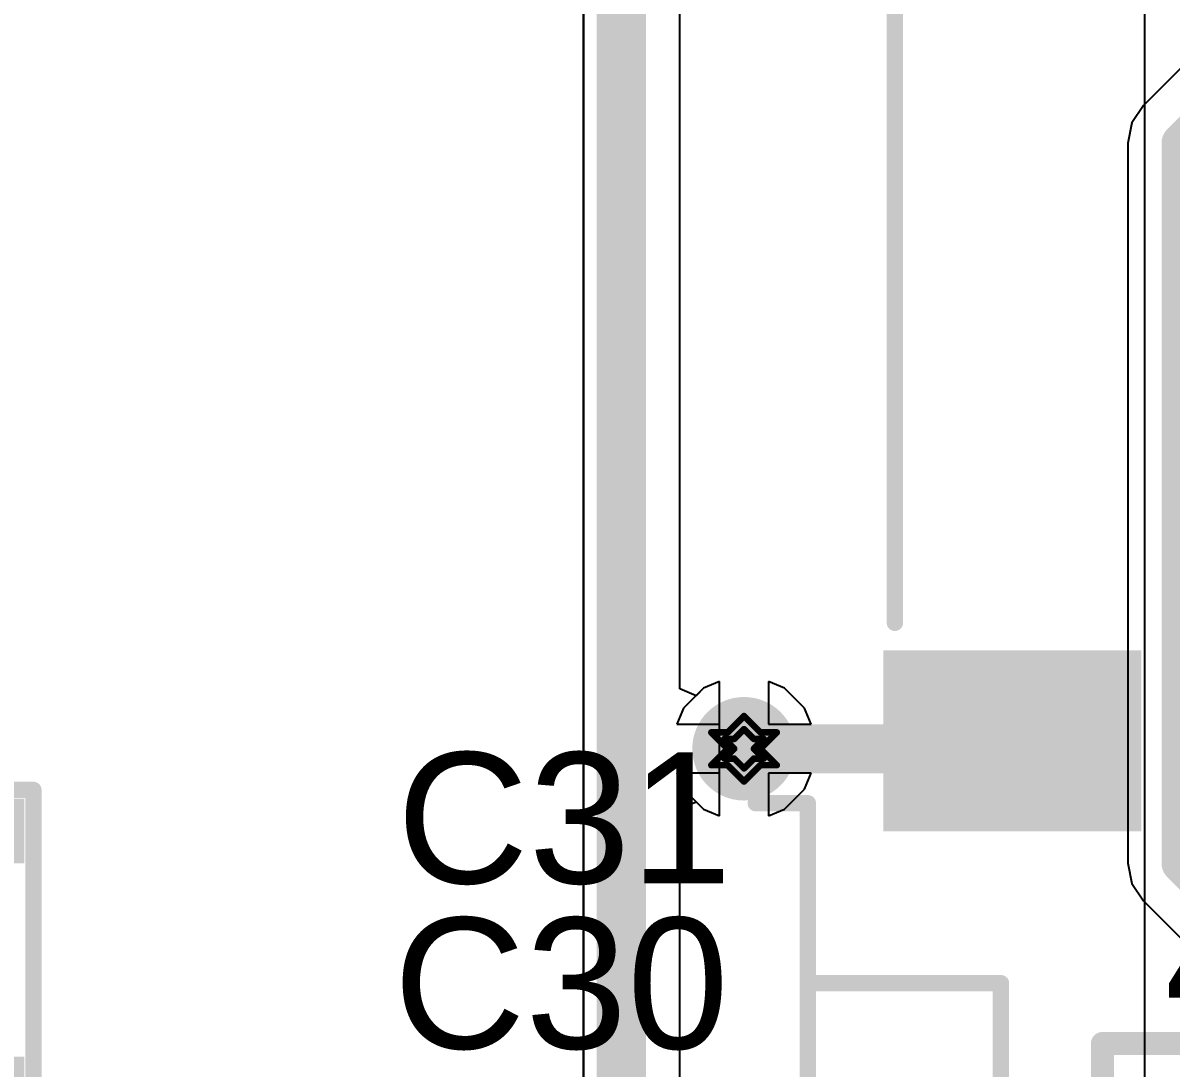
# Model space of a CAD drawing. Header units: inches. Extents: x -18 to 237, y -41 to 211.
# Drawn here: x 0.64 to 9.55, y 60.8 to 68.9 of the extents above; entities that cross this region are included whole.
import ezdxf

# ---------------------------------------------------------------- set-up
doc = ezdxf.new("R2010")
doc.units = ezdxf.units.IN
for name, color, linetype in [('Bottom Layer', 5, 'Continuous'), ('Bottom Solder', 6, 'Continuous'), ('Drill Drawing', 1, 'Continuous'), ('Top Layer', 1, 'Continuous'), ('Top Overlay', 2, 'Continuous'), ('Top Paste', 8, 'Continuous'), ('Top Solder', 216, 'Continuous'), ('Via Holes', 16, 'Continuous')]:
    doc.layers.add(name, color=color, linetype=linetype)
doc.styles.add('Arial', font='', dxfattribs={"height": 0.2})
doc.styles.add('Arial_Bold', font='', dxfattribs={"height": 0.2})
doc.styles.get('Arial').set_extended_font_data('Arial')
doc.styles.get('Arial_Bold').set_extended_font_data('Arial', bold=True)

# ---------------------------------------------------------------- blocks, each defined once
blk = doc.blocks.new('V________T______107')
at = {"layer": 'Top Layer'}
for points in [[(-4.4, 2.1625), (-3.2, 2.1625), (-3.2, 0.3625), (-4.4, 0.3625)], [(3.2, 2.1625), (4.4, 2.1625), (4.4, 0.3625), (3.2, 0.3625)], [(-2.75, -0.4625), (-2.25, -0.4625), (-2.25, -2.0625), (-2.75, -2.0625)], [(-1.75, -0.4625), (-1.25, -0.4625), (-1.25, -2.0625), (-1.75, -2.0625)], [(-0.75, -0.4625), (-0.25, -0.4625), (-0.25, -2.0625), (-0.75, -2.0625)], [(0.25, -0.4625), (0.75, -0.4625), (0.75, -2.0625), (0.25, -2.0625)], [(1.25, -0.4625), (1.75, -0.4625), (1.75, -2.0625), (1.25, -2.0625)], [(2.25, -0.4625), (2.75, -0.4625), (2.75, -2.0625), (2.25, -2.0625)]]:
    blk.add_hatch(color=1, dxfattribs=at).paths.add_polyline_path(points)
at = {"layer": 'Top Paste'}
for points in [[(-4.4, 2.1625), (-3.2, 2.1625), (-3.2, 0.3625), (-4.4, 0.3625)], [(3.2, 2.1625), (4.4, 2.1625), (4.4, 0.3625), (3.2, 0.3625)], [(-2.75, -0.4625), (-2.25, -0.4625), (-2.25, -2.0625), (-2.75, -2.0625)], [(-1.75, -0.4625), (-1.25, -0.4625), (-1.25, -2.0625), (-1.75, -2.0625)], [(-0.75, -0.4625), (-0.25, -0.4625), (-0.25, -2.0625), (-0.75, -2.0625)], [(0.25, -0.4625), (0.75, -0.4625), (0.75, -2.0625), (0.25, -2.0625)], [(1.25, -0.4625), (1.75, -0.4625), (1.75, -2.0625), (1.25, -2.0625)], [(2.25, -0.4625), (2.75, -0.4625), (2.75, -2.0625), (2.25, -2.0625)]]:
    blk.add_hatch(color=8, dxfattribs=at).paths.add_polyline_path(points)
at = {"layer": 'Top Solder'}
for points in [[(-4.5016, 2.2641), (-3.0984, 2.2641), (-3.0984, 0.2609), (-4.5016, 0.2609)], [(3.0984, 2.2641), (4.5016, 2.2641), (4.5016, 0.2609), (3.0984, 0.2609)], [(-2.8516, -0.3609), (-2.1484, -0.3609), (-2.1484, -2.1641), (-2.8516, -2.1641)], [(-1.8516, -0.3609), (-1.1484, -0.3609), (-1.1484, -2.1641), (-1.8516, -2.1641)], [(-0.8516, -0.3609), (-0.1484, -0.3609), (-0.1484, -2.1641), (-0.8516, -2.1641)], [(0.1484, -0.3609), (0.8516, -0.3609), (0.8516, -2.1641), (0.1484, -2.1641)], [(1.1484, -0.3609), (1.8516, -0.3609), (1.8516, -2.1641), (1.1484, -2.1641)], [(2.1484, -0.3609), (2.8516, -0.3609), (2.8516, -2.1641), (2.1484, -2.1641)]]:
    blk.add_hatch(color=216, dxfattribs=at).paths.add_polyline_path(points)
at = {"layer": 'Top Overlay'}
for points in [[(-2.8844, 2.1732, 0.127, 0.127, 0), (2.9322, 2.1732, 0.127, 0.127, 0)], [(-4.0592, -0.1204, 0.127, 0.127, 0), (-4.0592, -1.15, 0.127, 0.127, 0)], [(4.0592, -0.1204, 0.127, 0.127, 0), (4.0592, -1.15, 0.127, 0.127, 0)], [(-4.0592, -1.15, 0.127, 0.127, 0), (-3.0804, -1.15, 0.127, 0.127, 0)], [(3.0804, -1.15, 0.127, 0.127, 0), (4.0592, -1.15, 0.127, 0.127, 0)], [(-3.1496, -1.4224, 0.127, 0.127, 0), (-3.0226, -1.5494, 0.127, 0.127, 0)], [(-3.1496, -1.4224, 0.127, 0.127, 0), (-3.1496, -1.6764, 0.127, 0.127, 0)], [(-3.0226, -1.5494, 0.127, 0.127, 0), (-3.1496, -1.6764, 0.127, 0.127, 0)]]:
    blk.add_lwpolyline(points, format="xyseb", dxfattribs=at)
for points in [[(-2.9161, 2.1732, 0.0635, 0.0635, 1), (-2.8526, 2.1732, 0.0635, 0.0635, 1)], [(2.9005, 2.1732, 0.0635, 0.0635, 1), (2.964, 2.1732, 0.0635, 0.0635, 1)], [(-4.0909, -0.1204, 0.0635, 0.0635, 1), (-4.0274, -0.1204, 0.0635, 0.0635, 1)], [(4.0275, -0.1204, 0.0635, 0.0635, 1), (4.091, -0.1204, 0.0635, 0.0635, 1)], [(-4.0909, -1.15, 0.0635, 0.0635, 1), (-4.0274, -1.15, 0.0635, 0.0635, 1)], [(-4.0909, -1.15, 0.0635, 0.0635, 1), (-4.0274, -1.15, 0.0635, 0.0635, 1)], [(-3.1122, -1.15, 0.0635, 0.0635, 1), (-3.0487, -1.15, 0.0635, 0.0635, 1)], [(3.0487, -1.15, 0.0635, 0.0635, 1), (3.1122, -1.15, 0.0635, 0.0635, 1)], [(4.0275, -1.15, 0.0635, 0.0635, 1), (4.091, -1.15, 0.0635, 0.0635, 1)], [(4.0275, -1.15, 0.0635, 0.0635, 1), (4.091, -1.15, 0.0635, 0.0635, 1)], [(-3.1814, -1.4224, 0.0635, 0.0635, 1), (-3.1178, -1.4224, 0.0635, 0.0635, 1)], [(-3.1814, -1.4224, 0.0635, 0.0635, 1), (-3.1178, -1.4224, 0.0635, 0.0635, 1)], [(-3.0543, -1.5494, 0.0635, 0.0635, 1), (-2.9909, -1.5494, 0.0635, 0.0635, 1)], [(-3.0543, -1.5494, 0.0635, 0.0635, 1), (-2.9909, -1.5494, 0.0635, 0.0635, 1)], [(-3.1814, -1.6764, 0.0635, 0.0635, 1), (-3.1178, -1.6764, 0.0635, 0.0635, 1)], [(-3.1814, -1.6764, 0.0635, 0.0635, 1), (-3.1178, -1.6764, 0.0635, 0.0635, 1)]]:
    blk.add_lwpolyline(points, format="xyseb", close=True, dxfattribs=at)
blk = doc.blocks.new('ANT__163')
at = {"layer": 'Top Layer'}
for points in [[(-4.9304, -2.86), (-4.4304, -2.86), (-4.4304, 4.94), (-4.9304, 4.94)], [(-4.9283, 4.9408), (-4.9283, 4.4408), (-0.9283, 4.4408), (-0.9283, 4.9408)], [(-3.45, -2.86), (-2.95, -2.86), (-2.95, 4.94), (-3.45, 4.94)], [(-1.4283, 0.9408), (-0.9283, 0.9408), (-0.9283, 4.9408), (-1.4283, 4.9408)], [(0.5705, 4.9412), (0.5705, 4.4412), (3.0705, 4.4412), (3.0705, 4.9412)], [(1.0717, 4.9408), (0.5717, 4.9408), (0.5717, 0.9408), (1.0717, 0.9408)], [(2.5717, 0.9408), (3.0717, 0.9408), (3.0717, 4.9408), (2.5717, 4.9408)], [(4.5705, 4.9412), (4.5705, 4.4412), (7.0705, 4.4412), (7.0705, 4.9412)], [(5.0717, 4.9408), (4.5717, 4.9408), (4.5717, 0.9408), (5.0717, 0.9408)], [(6.5717, 0.9408), (7.0717, 0.9408), (7.0717, 4.9408), (6.5717, 4.9408)], [(1.0705, 0.9412), (1.0705, 1.4412), (-1.4295, 1.4412), (-1.4295, 0.9412)], [(5.0722, 0.9419), (5.0722, 1.4419), (2.5722, 1.4419), (2.5722, 0.9419)], [(-4.9283, -2.8292), (-4.4283, -2.8292), (-4.4283, -3.3292), (-4.9283, -3.3292)], [(-3.45, -2.83), (-2.95, -2.83), (-2.95, -3.33), (-3.45, -3.33)]]:
    blk.add_hatch(color=1, dxfattribs=at).paths.add_polyline_path(points)
at = {"layer": 'Top Paste'}
for points in [[(-4.9283, -2.8292), (-4.4283, -2.8292), (-4.4283, -3.3292), (-4.9283, -3.3292)], [(-3.45, -2.83), (-2.95, -2.83), (-2.95, -3.33), (-3.45, -3.33)]]:
    blk.add_hatch(color=8, dxfattribs=at).paths.add_polyline_path(points)
at = {"layer": 'Top Solder'}
for points in [[(-5.0299, -2.7276), (-4.3267, -2.7276), (-4.3267, -3.4308), (-5.0299, -3.4308)], [(-3.5516, -2.7284), (-2.8484, -2.7284), (-2.8484, -3.4316), (-3.5516, -3.4316)]]:
    blk.add_hatch(color=216, dxfattribs=at).paths.add_polyline_path(points)
at = {"layer": 'Top Overlay'}
for points in [[(-5, 5.01, 0.127, 0.127, 0), (7.14, 5.01, 0.127, 0.127, 0)], [(-5, 5.01, 0.127, 0.127, 0), (-5, -3.4, 0.127, 0.127, 0)], [(7.14, 5.01, 0.127, 0.127, 0), (7.14, 0.87, 0.127, 0.127, 0)], [(-2.87, 0.87, 0.127, 0.127, 0), (-2.87, -3.4, 0.127, 0.127, 0)], [(-2.87, 0.87, 0.127, 0.127, 0), (7.14, 0.87, 0.127, 0.127, 0)], [(-5, -3.4, 0.127, 0.127, 0), (-2.88, -3.4, 0.127, 0.127, 0)]]:
    blk.add_lwpolyline(points, format="xyseb", dxfattribs=at)
for points in [[(-5.0318, 5.01, 0.0635, 0.0635, 1), (-4.9683, 5.01, 0.0635, 0.0635, 1)], [(-5.0318, 5.01, 0.0635, 0.0635, 1), (-4.9683, 5.01, 0.0635, 0.0635, 1)], [(7.1083, 5.01, 0.0635, 0.0635, 1), (7.1718, 5.01, 0.0635, 0.0635, 1)], [(7.1083, 5.01, 0.0635, 0.0635, 1), (7.1718, 5.01, 0.0635, 0.0635, 1)], [(-2.9017, 0.87, 0.0635, 0.0635, 1), (-2.8382, 0.87, 0.0635, 0.0635, 1)], [(-2.9017, 0.87, 0.0635, 0.0635, 1), (-2.8382, 0.87, 0.0635, 0.0635, 1)], [(7.1083, 0.87, 0.0635, 0.0635, 1), (7.1718, 0.87, 0.0635, 0.0635, 1)], [(7.1083, 0.87, 0.0635, 0.0635, 1), (7.1718, 0.87, 0.0635, 0.0635, 1)], [(-5.0318, -3.4, 0.0635, 0.0635, 1), (-4.9683, -3.4, 0.0635, 0.0635, 1)], [(-5.0318, -3.4, 0.0635, 0.0635, 1), (-4.9683, -3.4, 0.0635, 0.0635, 1)], [(-2.9117, -3.4, 0.0635, 0.0635, 1), (-2.8482, -3.4, 0.0635, 0.0635, 1)], [(-2.9017, -3.4, 0.0635, 0.0635, 1), (-2.8382, -3.4, 0.0635, 0.0635, 1)]]:
    blk.add_lwpolyline(points, format="xyseb", close=True, dxfattribs=at)

msp = doc.modelspace()

# ---------------------------------------------------------------- hatches: boundary and pattern name
at = {"layer": 'Bottom Layer'}
h = msp.add_hatch(color=5, dxfattribs=at)
edge = h.paths.add_edge_path()
edge.add_arc((6.2358, 63.2744), 0.3, 0, 360)
at = {"layer": 'Bottom Solder'}
h = msp.add_hatch(color=6, dxfattribs=at)
edge = h.paths.add_edge_path()
edge.add_arc((6.2358, 63.2744), 0.4016, 0, 360)
at = {"layer": 'Top Layer'}
h = msp.add_hatch(color=1, dxfattribs=at)
edge = h.paths.add_edge_path()
edge.add_arc((6.2358, 63.2744), 0.3, 0, 360)
at = {"layer": 'Top Solder'}
h = msp.add_hatch(color=216, dxfattribs=at)
edge = h.paths.add_edge_path()
edge.add_arc((6.2358, 63.2744), 0.4016, 0, 360)
at = {"layer": 'Via Holes'}
h = msp.add_hatch(color=7, dxfattribs=at)
edge = h.paths.add_edge_path()
edge.add_arc((6.2358, 63.2744), 0.15, 0, 360)

# ---------------------------------------------------------------- linework, layer by layer
at = {"layer": 'Bottom Layer'}
for p, q in [((4.9902, 77.955), (4.9902, 35.815)), ((4.9902, 56.6504), (4.9902, 73.4162)), ((9.3441, 72.237), (9.3441, 65.4671)), ((9.3441, 65.4671), (9.3441, 61.2763)), ((5.922, 63.7441), (5.7661, 63.5882)), ((6.0453, 63.7951), (5.922, 63.7441)), ((6.0453, 63.4649), (6.0453, 63.7951)), ((6.5496, 63.7441), (6.4263, 63.7951)), ((6.4263, 63.7951), (6.4263, 63.4649)), ((6.7055, 63.5882), (6.5496, 63.7441)), ((5.7661, 63.5882), (5.7151, 63.4649)), ((6.7565, 63.4649), (6.7055, 63.5882)), ((5.7151, 63.4649), (6.0453, 63.4649)), ((6.4263, 63.4649), (6.7565, 63.4649)), ((6.0453, 63.0839), (5.7151, 63.0839)), ((5.7151, 63.0839), (5.7661, 62.9606)), ((6.0453, 62.7537), (6.0453, 63.0839)), ((6.7565, 63.0839), (6.4263, 63.0839)), ((6.4263, 63.0839), (6.4263, 62.7537)), ((6.7055, 62.9606), (6.7565, 63.0839)), ((5.7661, 62.9606), (5.922, 62.8047)), ((6.5496, 62.8047), (6.7055, 62.9606)), ((5.922, 62.8047), (6.0453, 62.7537)), ((6.4263, 62.7537), (6.5496, 62.8047)), ((9.3441, 61.2763), (9.3441, 59.6614))]:
    msp.add_line(p, q, dxfattribs=at)
at = {"layer": 'Drill Drawing'}
for points in [[(6.1088, 63.4014, 0.0508, 0.0508, 0), (6.2358, 63.5284, 0.0508, 0.0508, 0)], [(6.2358, 63.5284, 0.0508, 0.0508, 0), (6.3628, 63.4014, 0.0508, 0.0508, 0)], [(6.1596, 63.3506, 0.0508, 0.0508, 0), (6.2358, 63.4268, 0.0508, 0.0508, 0)], [(6.2358, 63.4268, 0.0508, 0.0508, 0), (6.312, 63.3506, 0.0508, 0.0508, 0)], [(5.9818, 63.4014, 0.0508, 0.0508, 0), (6.1088, 63.2744, 0.0508, 0.0508, 0)], [(5.9818, 63.4014, 0.0508, 0.0508, 0), (6.1088, 63.4014, 0.0508, 0.0508, 0)], [(6.0834, 63.3506, 0.0508, 0.0508, 0), (6.1596, 63.2744, 0.0508, 0.0508, 0)], [(6.0834, 63.3506, 0.0508, 0.0508, 0), (6.1596, 63.3506, 0.0508, 0.0508, 0)], [(6.312, 63.3506, 0.0508, 0.0508, 0), (6.3882, 63.3506, 0.0508, 0.0508, 0)], [(6.312, 63.2744, 0.0508, 0.0508, 0), (6.3882, 63.3506, 0.0508, 0.0508, 0)], [(6.3628, 63.4014, 0.0508, 0.0508, 0), (6.4898, 63.4014, 0.0508, 0.0508, 0)], [(6.3628, 63.2744, 0.0508, 0.0508, 0), (6.4898, 63.4014, 0.0508, 0.0508, 0)], [(5.9818, 63.1474, 0.0508, 0.0508, 0), (6.1088, 63.2744, 0.0508, 0.0508, 0)], [(6.0834, 63.1982, 0.0508, 0.0508, 0), (6.1596, 63.2744, 0.0508, 0.0508, 0)], [(6.312, 63.2744, 0.0508, 0.0508, 0), (6.3882, 63.1982, 0.0508, 0.0508, 0)], [(6.3628, 63.2744, 0.0508, 0.0508, 0), (6.4898, 63.1474, 0.0508, 0.0508, 0)], [(6.0834, 63.1982, 0.0508, 0.0508, 0), (6.1596, 63.1982, 0.0508, 0.0508, 0)], [(6.1596, 63.1982, 0.0508, 0.0508, 0), (6.2358, 63.122, 0.0508, 0.0508, 0)], [(6.2358, 63.122, 0.0508, 0.0508, 0), (6.312, 63.1982, 0.0508, 0.0508, 0)], [(6.312, 63.1982, 0.0508, 0.0508, 0), (6.3882, 63.1982, 0.0508, 0.0508, 0)], [(5.9818, 63.1474, 0.0508, 0.0508, 0), (6.1088, 63.1474, 0.0508, 0.0508, 0)], [(6.1088, 63.1474, 0.0508, 0.0508, 0), (6.2358, 63.0204, 0.0508, 0.0508, 0)], [(6.2358, 63.0204, 0.0508, 0.0508, 0), (6.3628, 63.1474, 0.0508, 0.0508, 0)], [(6.3628, 63.1474, 0.0508, 0.0508, 0), (6.4898, 63.1474, 0.0508, 0.0508, 0)]]:
    msp.add_lwpolyline(points, format="xyseb", dxfattribs=at)
for points in [[(6.2231, 63.5284, 0.0254, 0.0254, 1), (6.2485, 63.5284, 0.0254, 0.0254, 1)], [(6.2231, 63.5284, 0.0254, 0.0254, 1), (6.2485, 63.5284, 0.0254, 0.0254, 1)], [(6.2231, 63.4268, 0.0254, 0.0254, 1), (6.2485, 63.4268, 0.0254, 0.0254, 1)], [(6.2231, 63.4268, 0.0254, 0.0254, 1), (6.2485, 63.4268, 0.0254, 0.0254, 1)], [(5.9691, 63.4014, 0.0254, 0.0254, 1), (5.9945, 63.4014, 0.0254, 0.0254, 1)], [(5.9691, 63.4014, 0.0254, 0.0254, 1), (5.9945, 63.4014, 0.0254, 0.0254, 1)], [(6.0707, 63.3506, 0.0254, 0.0254, 1), (6.0961, 63.3506, 0.0254, 0.0254, 1)], [(6.0707, 63.3506, 0.0254, 0.0254, 1), (6.0961, 63.3506, 0.0254, 0.0254, 1)], [(6.0961, 63.4014, 0.0254, 0.0254, 1), (6.1215, 63.4014, 0.0254, 0.0254, 1)], [(6.0961, 63.4014, 0.0254, 0.0254, 1), (6.1215, 63.4014, 0.0254, 0.0254, 1)], [(6.1469, 63.3506, 0.0254, 0.0254, 1), (6.1723, 63.3506, 0.0254, 0.0254, 1)], [(6.1469, 63.3506, 0.0254, 0.0254, 1), (6.1723, 63.3506, 0.0254, 0.0254, 1)], [(6.2993, 63.3506, 0.0254, 0.0254, 1), (6.3247, 63.3506, 0.0254, 0.0254, 1)], [(6.2993, 63.3506, 0.0254, 0.0254, 1), (6.3247, 63.3506, 0.0254, 0.0254, 1)], [(6.3501, 63.4014, 0.0254, 0.0254, 1), (6.3755, 63.4014, 0.0254, 0.0254, 1)], [(6.3501, 63.4014, 0.0254, 0.0254, 1), (6.3755, 63.4014, 0.0254, 0.0254, 1)], [(6.3755, 63.3506, 0.0254, 0.0254, 1), (6.4009, 63.3506, 0.0254, 0.0254, 1)], [(6.3755, 63.3506, 0.0254, 0.0254, 1), (6.4009, 63.3506, 0.0254, 0.0254, 1)], [(6.4771, 63.4014, 0.0254, 0.0254, 1), (6.5025, 63.4014, 0.0254, 0.0254, 1)], [(6.4771, 63.4014, 0.0254, 0.0254, 1), (6.5025, 63.4014, 0.0254, 0.0254, 1)], [(6.0961, 63.2744, 0.0254, 0.0254, 1), (6.1215, 63.2744, 0.0254, 0.0254, 1)], [(6.0961, 63.2744, 0.0254, 0.0254, 1), (6.1215, 63.2744, 0.0254, 0.0254, 1)], [(6.1469, 63.2744, 0.0254, 0.0254, 1), (6.1723, 63.2744, 0.0254, 0.0254, 1)], [(6.1469, 63.2744, 0.0254, 0.0254, 1), (6.1723, 63.2744, 0.0254, 0.0254, 1)], [(6.2993, 63.2744, 0.0254, 0.0254, 1), (6.3247, 63.2744, 0.0254, 0.0254, 1)], [(6.2993, 63.2744, 0.0254, 0.0254, 1), (6.3247, 63.2744, 0.0254, 0.0254, 1)], [(6.3501, 63.2744, 0.0254, 0.0254, 1), (6.3755, 63.2744, 0.0254, 0.0254, 1)], [(6.3501, 63.2744, 0.0254, 0.0254, 1), (6.3755, 63.2744, 0.0254, 0.0254, 1)], [(6.0707, 63.1982, 0.0254, 0.0254, 1), (6.0961, 63.1982, 0.0254, 0.0254, 1)], [(6.0707, 63.1982, 0.0254, 0.0254, 1), (6.0961, 63.1982, 0.0254, 0.0254, 1)], [(6.1469, 63.1982, 0.0254, 0.0254, 1), (6.1723, 63.1982, 0.0254, 0.0254, 1)], [(6.1469, 63.1982, 0.0254, 0.0254, 1), (6.1723, 63.1982, 0.0254, 0.0254, 1)], [(6.2993, 63.1982, 0.0254, 0.0254, 1), (6.3247, 63.1982, 0.0254, 0.0254, 1)], [(6.2993, 63.1982, 0.0254, 0.0254, 1), (6.3247, 63.1982, 0.0254, 0.0254, 1)], [(6.3755, 63.1982, 0.0254, 0.0254, 1), (6.4009, 63.1982, 0.0254, 0.0254, 1)], [(6.3755, 63.1982, 0.0254, 0.0254, 1), (6.4009, 63.1982, 0.0254, 0.0254, 1)], [(5.9691, 63.1474, 0.0254, 0.0254, 1), (5.9945, 63.1474, 0.0254, 0.0254, 1)], [(5.9691, 63.1474, 0.0254, 0.0254, 1), (5.9945, 63.1474, 0.0254, 0.0254, 1)], [(6.0961, 63.1474, 0.0254, 0.0254, 1), (6.1215, 63.1474, 0.0254, 0.0254, 1)], [(6.0961, 63.1474, 0.0254, 0.0254, 1), (6.1215, 63.1474, 0.0254, 0.0254, 1)], [(6.2231, 63.122, 0.0254, 0.0254, 1), (6.2485, 63.122, 0.0254, 0.0254, 1)], [(6.2231, 63.122, 0.0254, 0.0254, 1), (6.2485, 63.122, 0.0254, 0.0254, 1)], [(6.3501, 63.1474, 0.0254, 0.0254, 1), (6.3755, 63.1474, 0.0254, 0.0254, 1)], [(6.3501, 63.1474, 0.0254, 0.0254, 1), (6.3755, 63.1474, 0.0254, 0.0254, 1)], [(6.4771, 63.1474, 0.0254, 0.0254, 1), (6.5025, 63.1474, 0.0254, 0.0254, 1)], [(6.4771, 63.1474, 0.0254, 0.0254, 1), (6.5025, 63.1474, 0.0254, 0.0254, 1)], [(6.2231, 63.0204, 0.0254, 0.0254, 1), (6.2485, 63.0204, 0.0254, 0.0254, 1)], [(6.2231, 63.0204, 0.0254, 0.0254, 1), (6.2485, 63.0204, 0.0254, 0.0254, 1)]]:
    msp.add_lwpolyline(points, format="xyseb", close=True, dxfattribs=at)
at = {"layer": 'Top Layer'}
for p, q in [((4.9902, 77.955), (4.9902, 35.815)), ((5.7364, 63.7381), (5.7364, 73.6629)), ((9.7885, 68.7177), (9.3353, 68.2645)), ((9.3353, 68.2645), (9.2455, 68.1301)), ((9.2455, 68.1301), (9.214, 67.9715)), ((9.214, 67.9715), (9.214, 62.3873)), ((5.8634, 63.6855), (5.7364, 63.7381)), ((5.922, 63.7441), (5.8634, 63.6855)), ((6.0453, 63.7951), (5.922, 63.7441)), ((6.0453, 63.2744), (6.0453, 63.7951)), ((6.5496, 63.7441), (6.4263, 63.7951)), ((6.4263, 63.7951), (6.4263, 63.4649)), ((6.7055, 63.5882), (6.5496, 63.7441)), ((6.7565, 63.4649), (6.7055, 63.5882)), ((6.4263, 63.4649), (6.7565, 63.4649)), ((6.0453, 62.7537), (6.0453, 63.2744)), ((6.7565, 63.0839), (6.4263, 63.0839)), ((6.4263, 63.0839), (6.4263, 62.7537)), ((6.7055, 62.9606), (6.7565, 63.0839)), ((6.5496, 62.8047), (6.7055, 62.9606)), ((5.7364, 62.8107), (5.8634, 62.8633)), ((5.8634, 62.8633), (5.922, 62.8047)), ((5.7364, 57.6372), (5.7364, 62.8107)), ((5.922, 62.8047), (6.0453, 62.7537)), ((6.4263, 62.7537), (6.5496, 62.8047)), ((9.214, 62.3873), (9.2455, 62.2287)), ((9.2455, 62.2287), (9.3353, 62.0943)), ((9.3353, 62.0943), (9.9214, 61.5082))]:
    msp.add_line(p, q, dxfattribs=at)
for points in [[(5.2832, 56.0578, 0.381, 0.381, 0), (5.2832, 73.9932, 0.381, 0.381, 0)], [(9.6283, 67.9715, 0.3048, 0.3048, 0), (10.2925, 68.6357, 0.3048, 0.3048, 0)], [(9.6283, 62.3873, 0.3048, 0.3048, 0), (9.6283, 67.9715, 0.3048, 0.3048, 0)], [(6.2358, 63.2744, 0.381, 0.381, 0), (8.3788, 63.2744, 0.381, 0.381, 0)], [(8.3175, 63.3357, 0.3302, 0.3302, 0), (8.5598, 63.0934, 0.3302, 0.3302, 0)], [(8.3788, 63.2744, 0.381, 0.381, 0), (8.5598, 63.0934, 0.381, 0.381, 0)], [(9.6283, 62.3873, 0.3048, 0.3048, 0), (10.2144, 61.8012, 0.3048, 0.3048, 0)]]:
    msp.add_lwpolyline(points, format="xyseb", dxfattribs=at)
for points in [[(9.5521, 67.9715, 0.1524, 0.1524, 1), (9.7045, 67.9715, 0.1524, 0.1524, 1)], [(9.5521, 67.9715, 0.1524, 0.1524, 1), (9.7045, 67.9715, 0.1524, 0.1524, 1)], [(6.1406, 63.2744, 0.1905, 0.1905, 1), (6.3311, 63.2744, 0.1905, 0.1905, 1)], [(8.235, 63.3357, 0.1651, 0.1651, 1), (8.4001, 63.3357, 0.1651, 0.1651, 1)], [(8.2835, 63.2744, 0.1905, 0.1905, 1), (8.474, 63.2744, 0.1905, 0.1905, 1)], [(8.2835, 63.2744, 0.1905, 0.1905, 1), (8.474, 63.2744, 0.1905, 0.1905, 1)], [(8.4646, 63.0934, 0.1905, 0.1905, 1), (8.6551, 63.0934, 0.1905, 0.1905, 1)], [(8.4773, 63.0934, 0.1651, 0.1651, 1), (8.6424, 63.0934, 0.1651, 0.1651, 1)], [(9.5521, 62.3873, 0.1524, 0.1524, 1), (9.7045, 62.3873, 0.1524, 0.1524, 1)], [(9.5521, 62.3873, 0.1524, 0.1524, 1), (9.7045, 62.3873, 0.1524, 0.1524, 1)]]:
    msp.add_lwpolyline(points, format="xyseb", close=True, dxfattribs=at)
at = {"layer": 'Top Overlay'}
for points in [[(6.3269, 62.8517, 0.127, 0.127, 0), (6.731, 62.8517, 0.127, 0.127, 0)], [(6.731, 59.616, 0.127, 0.127, 0), (6.731, 62.8517, 0.127, 0.127, 0)], [(6.731, 61.4559, 0.127, 0.127, 0), (8.2296, 61.4559, 0.127, 0.127, 0)], [(8.2296, 57.3755, 0.127, 0.127, 0), (8.2296, 61.4559, 0.127, 0.127, 0)], [(9.017, 60.9884, 0.1778, 0.1778, 0), (10.6142, 60.9884, 0.1778, 0.1778, 0)], [(9.017, 57.791, 0.1778, 0.1778, 0), (9.017, 60.9884, 0.1778, 0.1778, 0)]]:
    msp.add_lwpolyline(points, format="xyseb", dxfattribs=at)
for points in [[(6.2952, 62.8517, 0.0635, 0.0635, 1), (6.3587, 62.8517, 0.0635, 0.0635, 1)], [(6.6992, 62.8517, 0.0635, 0.0635, 1), (6.7627, 62.8517, 0.0635, 0.0635, 1)], [(6.6992, 62.8517, 0.0635, 0.0635, 1), (6.7627, 62.8517, 0.0635, 0.0635, 1)], [(6.6992, 61.4559, 0.0635, 0.0635, 1), (6.7627, 61.4559, 0.0635, 0.0635, 1)], [(8.1979, 61.4559, 0.0635, 0.0635, 1), (8.2614, 61.4559, 0.0635, 0.0635, 1)], [(8.1979, 61.4559, 0.0635, 0.0635, 1), (8.2614, 61.4559, 0.0635, 0.0635, 1)], [(8.9726, 60.9884, 0.0889, 0.0889, 1), (9.0615, 60.9884, 0.0889, 0.0889, 1)], [(8.9726, 60.9884, 0.0889, 0.0889, 1), (9.0615, 60.9884, 0.0889, 0.0889, 1)]]:
    msp.add_lwpolyline(points, format="xyseb", close=True, dxfattribs=at)

# ---------------------------------------------------------------- block references
at = {"rotation": 90}
for name, p in [('V________T______107', (9.58, 67.1357)), ('ANT__163', (1.5902, 55.815))]:
    msp.add_blockref(name, p, dxfattribs=at)

# ---------------------------------------------------------------- texts
at = {"layer": 'Top Overlay'}
for s, height, style, p in [('C31', 1.016, 'Arial', (3.5394, 62.2302)), ('C30', 1.016, 'Arial', (3.514, 60.9481)), ('4', 0.762, 'Arial_Bold', (9.5185, 61.1874))]:
    msp.add_text(s, height=height, dxfattribs=dict(at, style=style)).set_placement(p)

doc.saveas('drawing.dxf')
